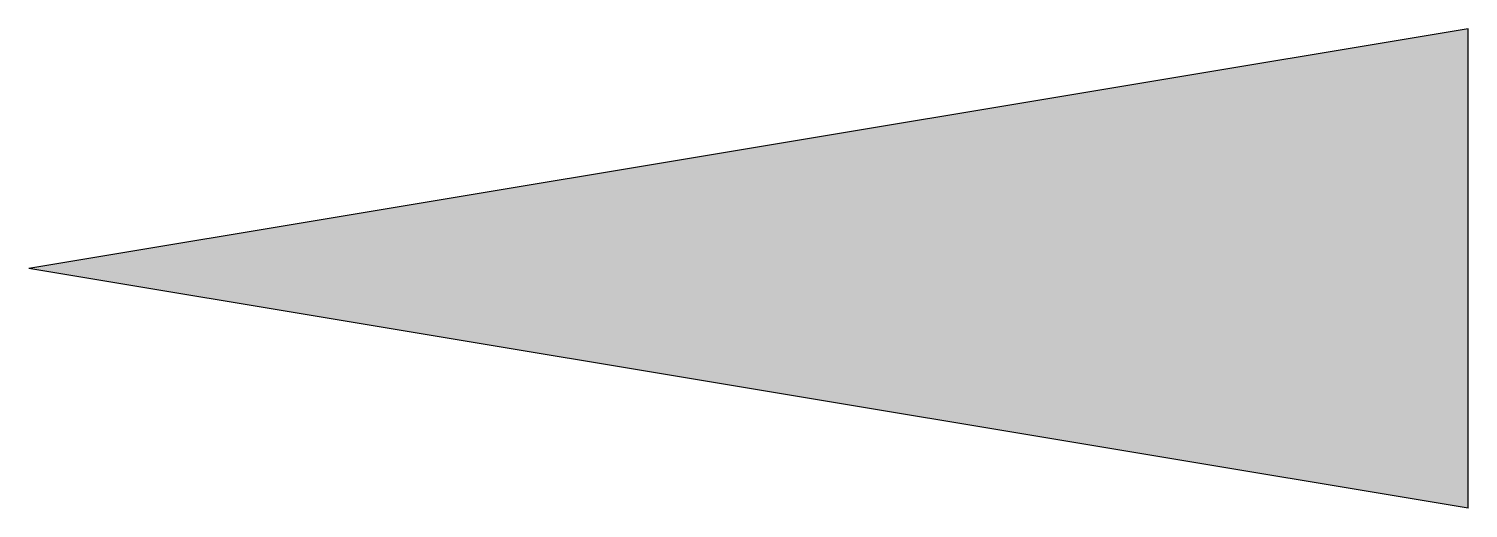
# Model space of a CAD drawing. Header units: millimetres. Extents: x 5.5 to 5.65, y 5.379 to 5.429.
import ezdxf

# ---------------------------------------------------------------- set-up
doc = ezdxf.new("R2010")
doc.units = ezdxf.units.MM
doc.header["$LTSCALE"] = 10

msp = doc.modelspace()

# ---------------------------------------------------------------- hatches: boundary and pattern name
msp.add_hatch(color=256).paths.add_polyline_path([(5.65002, 5.3793), (5.65002, 5.4293), (5.50002, 5.4043)])

# ---------------------------------------------------------------- linework, layer by layer
for p, q in [((5.65002, 5.4293), (5.50002, 5.4043)), ((5.65002, 5.3793), (5.65002, 5.4293)), ((5.65002, 5.3793), (5.50002, 5.4043))]:
    msp.add_line(p, q)

doc.saveas('drawing.dxf')
